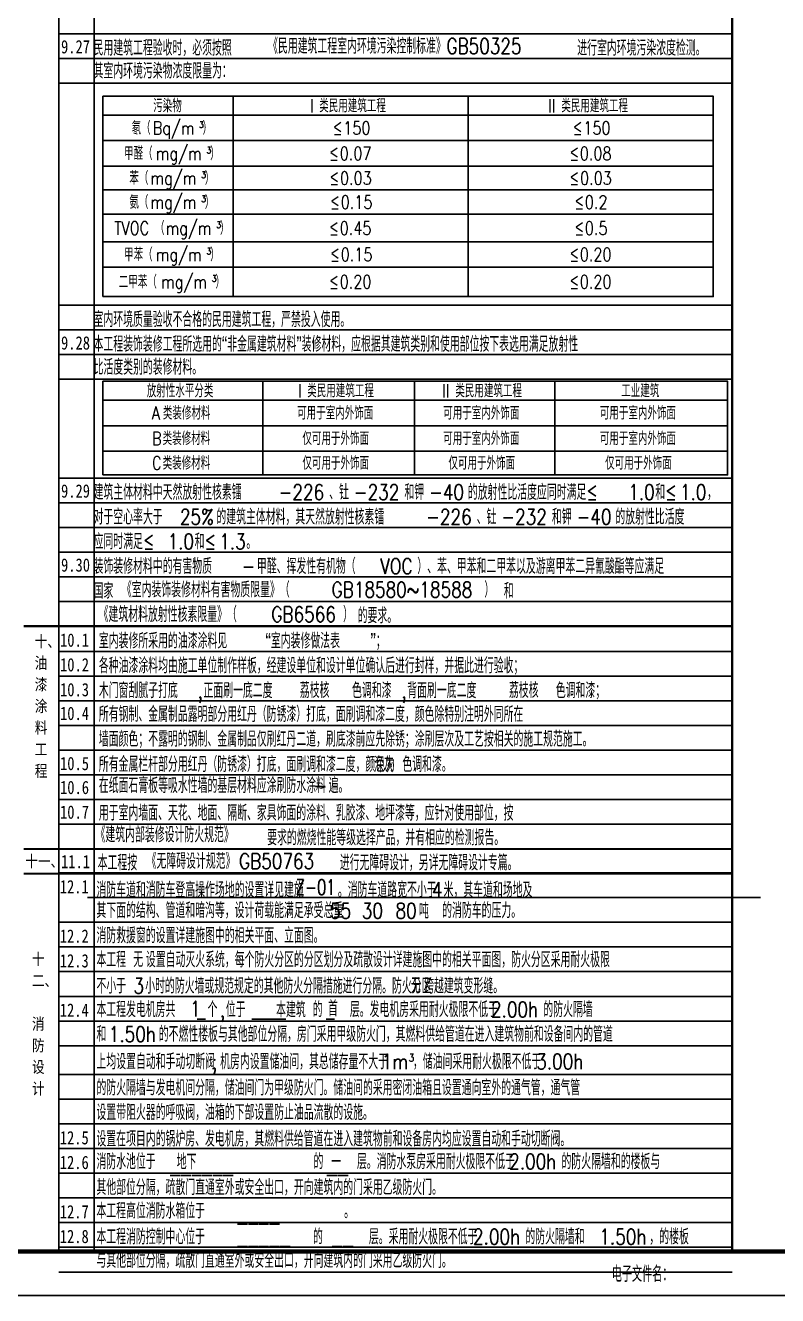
# Model space of a CAD drawing. Extents: x -1041549 to 749950, y -354245 to 17554.
# Drawn here: x -325577 to -308508, y -159958 to -131137 of the extents above; entities that cross this region are included whole.
import ezdxf

# ---------------------------------------------------------------- set-up
doc = ezdxf.new("R2010")
doc.units = 0
doc.header["$LTSCALE"] = 1000
doc.header["$MEASUREMENT"] = 0
doc.linetypes.add('CONTINOUS', pattern=[0])
for name, color, linetype in [('14', 1, 'Continuous'), ('PUB_TEXT', 7, 'Continuous'), ('PUB_TITLE', 4, 'Continuous'), ('text', 7, 'Continuous'), ('可选项', 6, 'Continuous'), ('辅助线', 8, 'CONTINOUS')]:
    doc.layers.add(name, color=color, linetype=linetype)
doc.styles.add('-黑体', font='simhei.ttf', dxfattribs={"width": 0.8})
doc.styles.add('_HZTXT', font='gs_txt.shx', dxfattribs={"width": 0.8, "bigfont": 'HZTXT.shx'})
doc.styles.add('hztxt', font='romand_pkpm', dxfattribs={"bigfont": 'gbcbig'})

# ---------------------------------------------------------------- blocks, each defined once
blk = doc.blocks.new('SDFGSDFGSDFGDSFG')
at = {"layer": '可选项', "style": 'hztxt', "width": 0.8}
for s, p in [('55', (418924, -23904)), ('30', (419646, -23904)), ('80', (420410, -23904)), ('吨', (420943, -23904)), ('吨', (420943, -23904)), ('吨', (420943, -23904))]:
    blk.add_text(s, height=350, dxfattribs=at).set_placement(p)
blk = doc.blocks.new('$titleblk$00000212')
at = {"layer": '14', "style": 'hztxt', "width": 0.85}
for s, p in [('电子文件名：', (-198.31, 0.78)), ('图纸版权属设计单位所有，未经许可，外人及外单位不得翻印复制作为其他工程之用。', (-124.17, 1.07))]:
    blk.add_text(s, height=3.6, rotation=359.9997, dxfattribs=at).set_placement(p)
blk = doc.blocks.new('A$Ce58e362c')
at = {"layer": 'PUB_TITLE', "xscale": 150, "yscale": 150, "zscale": 150}
blk.add_blockref('$titleblk$00000212', (29680, -76), dxfattribs=at)

msp = doc.modelspace()

# ---------------------------------------------------------------- linework, layer by layer
msp.add_lwpolyline([(-292440.3, -101558.4), (-373040.3, -101558.4), (-373040.3, -158958.4), (-292440.3, -158958.4)], close=True)
at = {"layer": 'PUB_TITLE'}
msp.add_lwpolyline([(-375540.3, -159958.4), (-291440.3, -159958.4), (-291440.3, -100558.4), (-375540.3, -100558.4)], close=True, dxfattribs=at)
msp.add_lwpolyline([(-375540.3, -159958.4), (-291440.3, -159958.4), (-291440.3, -100558.4), (-375540.3, -100558.4)], close=True, dxfattribs=at)
at = {"layer": 'PUB_TITLE', "const_width": 100}
msp.add_lwpolyline([(-373040.3, -158958.4), (-292440.3, -158958.4), (-292440.3, -101558.4), (-373040.3, -101558.4)], close=True, dxfattribs=at)
msp.add_lwpolyline([(-373040.3, -158958.4), (-292440.3, -158958.4), (-292440.3, -101558.4), (-373040.3, -101558.4)], close=True, dxfattribs=at)
at = {"layer": 'text', "color": 4}
for points in [[(-323817.8, -137289), (-309970.3, -137289), (-309970.3, -132743.1), (-323817.8, -132743.1)], [(-323817.8, -141335.9), (-309642.2, -141335.9), (-309642.2, -139210.1), (-323817.8, -139210.1)]]:
    msp.add_lwpolyline(points, close=True, dxfattribs=at)
for points in [[(-320865.8, -132743.1), (-320865.8, -137289)], [(-315531.1, -132743.1), (-315531.1, -137289)], [(-323817.8, -133177.1), (-309970.3, -133177.1)], [(-323817.8, -133752.6), (-309970.3, -133752.6)], [(-323817.8, -134332), (-309970.3, -134332)], [(-323817.8, -134868.9), (-309970.3, -134868.9)], [(-323817.8, -135423.4), (-309970.3, -135423.4)], [(-323817.8, -136050.3), (-309970.3, -136050.3)], [(-323817.8, -136624.1), (-309970.3, -136624.1)], [(-320191.1, -139210.1), (-320191.1, -141335.9)], [(-316748.9, -139210.1), (-316748.9, -141335.9)], [(-313562.3, -139210.1), (-313562.3, -141335.9)], [(-323817.8, -139644.1), (-309642.2, -139644.1)], [(-323817.8, -140219.6), (-309642.2, -140219.6)], [(-323817.8, -140799), (-309642.2, -140799)]]:
    msp.add_lwpolyline(points, dxfattribs=at)
at = {"layer": '辅助线'}
for p, q in [((-324815.3, -158958.4), (-324815.3, -102734.8)), ((-324015.3, -158958.4), (-324015.3, -102718.4)), ((-324815.3, -131327.7), (-309540.3, -131327.7)), ((-324815.3, -131887.7), (-309540.3, -131887.7)), ((-324815.3, -132447.7), (-309540.3, -132447.7)), ((-324815.3, -137487.7), (-309540.3, -137487.7)), ((-324815.3, -138047.7), (-309540.3, -138047.7)), ((-324815.3, -138607.7), (-309540.3, -138607.7)), ((-324815.3, -139167.7), (-309540.3, -139167.7)), ((-324815.3, -141407.7), (-309540.3, -141407.7)), ((-324815.3, -141967.7), (-309540.3, -141967.7)), ((-324815.3, -142527.7), (-309540.3, -142527.7)), ((-324815.3, -143087.7), (-309540.3, -143087.7)), ((-324815.3, -143647.7), (-309540.3, -143647.7)), ((-324815.3, -144207.7), (-309540.3, -144207.7)), ((-324815.3, -144767.7), (-309540.3, -144767.7)), ((-324815.3, -145344.1), (-309540.3, -145344.1)), ((-324815.3, -145904.1), (-309540.3, -145904.1)), ((-324815.3, -146464.1), (-309540.3, -146464.1)), ((-324815.3, -147024.1), (-309540.3, -147024.1)), ((-324815.3, -147584.1), (-309540.3, -147584.1)), ((-324815.3, -148144.1), (-309540.3, -148144.1)), ((-324815.3, -148704.1), (-309540.3, -148704.1)), ((-324815.3, -149264.1), (-309540.3, -149264.1)), ((-324815.3, -149824.1), (-309540.3, -149824.1)), ((-324815.3, -150368.3), (-309540.3, -150368.3)), ((-324815.3, -150384.1), (-309540.3, -150384.1)), ((-308892.7, -150928.3), (-324167.7, -150928.3)), ((-309540.3, -151488.3), (-324815.3, -151488.3)), ((-309540.3, -152048.3), (-324815.3, -152048.3)), ((-309540.3, -152608.3), (-324815.3, -152608.3)), ((-309540.3, -153168.3), (-324815.3, -153168.3)), ((-309540.3, -153728.3), (-324815.3, -153728.3)), ((-309540.3, -154288.3), (-324815.3, -154288.3)), ((-309540.3, -154943.3), (-324815.3, -154943.3)), ((-309540.3, -155503.3), (-324815.3, -155503.3)), ((-309540.3, -156063.3), (-324815.3, -156063.3)), ((-324815.3, -156063.3), (-309540.3, -156063.3)), ((-309540.3, -156063.3), (-324815.3, -156063.3)), ((-309540.3, -156623.3), (-324815.3, -156623.3)), ((-309540.3, -157183.3), (-324815.3, -157183.3)), ((-309540.3, -157743.3), (-324815.3, -157743.3)), ((-309540.3, -158303.3), (-324815.3, -158303.3)), ((-309540.3, -158863.3), (-324815.3, -158863.3)), ((-309540.3, -159423.3), (-324815.3, -159423.3))]:
    msp.add_line(p, q, dxfattribs=at)
at = {"layer": '辅助线', "const_width": 50}
for points in [[(-309540.3, -102718.4), (-309540.3, -158958.4)], [(-325615.3, -144767.7), (-309540.3, -144767.7)], [(-325615.3, -149824.1), (-309540.3, -149824.1)], [(-325615.3, -150384.1), (-309540.3, -150384.1)]]:
    msp.add_lwpolyline(points, dxfattribs=at)

# ---------------------------------------------------------------- block references
at = {"xscale": 0.6666666666666666, "yscale": 0.6666666666666666, "zscale": 0.6666666666666666}
msp.add_blockref('A$Ce58e362c', (-312226.9, -159675.5), dxfattribs=at)
at = {"layer": '可选项', "color": 4}
msp.add_blockref('SDFGSDFGSDFGDSFG', (-737587.8, -127498.4), dxfattribs=at)

# ---------------------------------------------------------------- texts
at = {"layer": 'PUB_TEXT', "style": 'hztxt', "width": 0.8}
for s, height, p in [('民用建筑工程验收时，必须按照', 350, (-324029.9, -131823.5)), ('进行室内环境污染浓度检测。', 350, (-313054.8, -131823.5)), ('其室内环境污染物浓度限量为：', 350, (-324029.9, -132345.6)), ('室内环境质量验收不合格的民用建筑工程，严禁投入使用。', 350, (-324029.9, -137983.5)), ('本工程装饰装修工程所选用的“非金属建筑材料”装修材料，应根据其建筑类别和使用部位按下表选用满足放射性', 350, (-324029.9, -138543.5)), ('比活度类别的装修材料。', 350, (-324029.9, -139065.6)), ('建筑主体材料中天然放射性核素镭', 350, (-324029.9, -141903.5)), ('-226', 350, (-319829.9, -141903.5)), ('、钍', 350, (-318683.3, -141903.5)), ('-232', 350, (-318123.3, -141903.5)), ('和钾', 350, (-316976.6, -141903.5)), ('-40', 350, (-316416.6, -141903.5)), ('的放射性比活度应同时满足≤', 350, (-315536.6, -141903.5)), ('1.0', 350, (-311896.6, -141903.5)), ('和≤', 350, (-311283.3, -141903.5)), ('1.0', 350, (-310723.3, -141903.5)), ('，', 350, (-310109.9, -141903.5)), ('对于空心率大于', 350, (-324029.9, -142463.5)), ('的建筑主体材料，其天然放射性核素镭', 350, (-321243.3, -142463.5)), ('、钍', 350, (-315336.6, -142463.5)), ('和钾', 350, (-313629.9, -142463.5)), ('的放射性比活度', 350, (-312189.9, -142463.5)), ('25%', 350, (-322069.9, -142463.5)), ('-226', 350, (-316483.3, -142463.5)), ('-232', 350, (-314776.6, -142463.5)), ('-40', 350, (-313069.9, -142463.5)), ('应同时满足≤', 350, (-324029.9, -143023.5)), ('和≤', 350, (-321736.6, -143023.5)), ('1.0', 350, (-322349.9, -143023.5)), ('1.3', 350, (-321176.6, -143023.5)), ('。', 350, (-320563.3, -143023.5)), ('装饰装修材料中的有害物质', 350, (-324029.9, -143583.5)), ('甲醛、挥发性有机物（', 350, (-320323.3, -143583.5)), ('VOC', 350, (-317523.3, -143583.5)), ('）、苯、甲苯和二甲苯以及游离甲苯二异氰酸酯等应满足', 350, (-316683.3, -143583.5)), ('-', 350, (-320669.9, -143583.5)), ('国家', 350, (-324029.9, -144143.5)), ('和', 350, (-314721.6, -144143.5)), ('的要求。', 350, (-318037.3, -144703.5)), ('室内装修所采用的油漆涂料见', 350, (-323909.7, -145277.6)), ('“室内装修做法表', 350, (-320128.6, -145277.6)), ('”；', 350, (-317747.5, -145277.6)), ('各种油漆涂料均由施工单位制作样板，经建设单位和设计单位确认后进行封样，并据此进行验收；', 350, (-323909.7, -145837.6)), ('木门窗刮腻子打底', 350, (-323909.7, -146403)), ('正面刷一底二度', 350, (-321536.4, -146403)), ('色调和漆', 350, (-318165.4, -146403)), ('背面刷一底二度', 350, (-316912, -146403)), ('色调和漆；', 350, (-313541, -146403)), (',', 350, (-321669.7, -146403)), (',', 350, (-317045.4, -146403)), ('所有钢制、金属制品露明部分用红丹（防锈漆）打底，面刷调和漆二度，颜色除特别注明外同所在', 350, (-323909.7, -146941.2)), ('墙面颜色；不露明的钢制、金属制品仅刷红丹二道，刷底漆前应先除锈；涂刷层次及工艺按相关的施工规范施工。', 350, (-323909.7, -147504.8)), ('所有金属栏杆部分用红丹（防锈漆）打底，面刷调和漆二度，颜色为', 350, (-323909.7, -148077.8)), ('色调和漆。', 350, (-317023.5, -148077.8)), ('在纸面石膏板等吸水性墙的基层材料应涂刷防水涂料', 350, (-323909.7, -148557.2)), ('-', 350, (-319042, -148557.2)), ('遍。', 350, (-318695.3, -148557.2)), ('用于室内墙面、天花、地面、隔断、家具饰面的涂料、乳胶漆、地坪漆等，应针对使用部位，按', 350, (-323909.7, -149181.4)), ('要求的燃烧性能等级选择产品，并有相应的检测报告。', 350, (-320090, -149741.4)), ('本工程按', 350, (-323936.6, -150310)), ('进行无障碍设计，另详无障碍设计专篇。', 350, (-318442.4, -150310)), ('消防车道和消防车登高操作场地的设置详见建施', 350, (-323964.7, -150926.3)), ('。消防车道路宽不小于', 350, (-318485.9, -150926.3)), ('4', 350, (-316354.6, -150926.3)), ('米，其车道和场地及', 350, (-316087.9, -150926.3)), ('其下面的结构、管道和暗沟等，设计荷载能满足承受总重', 350, (-323964.7, -151394.7)), ('的消防车的压力。', 350, (-316120.3, -151394.7)), ('消防救援窗的设置详建施图中的相关平面、立面图。', 350, (-323964.7, -151962.7)), ('本工程', 350, (-323964.7, -152509.6)), ('设置自动灭火系统，每个防火分区的分区划分及疏散设计详建施图中的相关平面图，防火分区采用耐火极限', 350, (-322842.5, -152509.6)), ('不小于', 350, (-323964.7, -153106)), ('小时的防火墙或规范规定的其他防火分隔措施进行分隔。防火分区', 350, (-322858.1, -153106)), ('跨越建筑变形缝。', 350, (-316529, -153106)), ('3', 350, (-323124.7, -153106)), ('本工程发电机房共', 350, (-323964.7, -153641.1)), ('个', 350, (-321442.5, -153641.1)), ('位于', 350, (-321029.2, -153641.1)), ('的', 350, (-319058.2, -153641.1)), ('层。发电机房采用耐火极限不低于', 350, (-318213.7, -153641.1)), ('2.00h', 350, (-315011.2, -153641.1)), ('的防火隔墙', 350, (-313824.5, -153641.1)), (',', 350, (-321162.5, -153641.1)), ('和', 350, (-323964.7, -154201.1)), ('1.50h', 350, (-323684.7, -154201.1)), ('的不燃性楼板与其他部位分隔，房门采用甲级防火门，其燃料供给管道在进入建筑物前和设备间内的管道', 350, (-322551.4, -154201.1)), ('上均设置自动和手动切断阀', 350, (-323964.7, -154823.6)), ('机房内设置储油间，其总储存量不大于', 350, (-321157.1, -154823.6)), ('1m', 350, (-317490, -154823.6)), ('3', 175, (-316876.6, -154648.6)), ('，储油间采用耐火极限不低于', 350, (-316783.3, -154823.6)), ('3.00h', 350, (-313984.7, -154823.6)), (';', 350, (-321343.8, -154823.6)), ('的防火隔墙与发电机间分隔，储油间门为甲级防火门。储油间的采用密闭油箱且设置通向室外的通气管，通气管', 350, (-323964.7, -155416.1)), ('设置带阻火器的呼吸阀，油箱的下部设置防止油品流散的设施。', 350, (-323964.7, -155976.1)), ('设置在项目内的锅炉房、发电机房，其燃料供给管道在进入建筑物前和设备房内均应设置自动和手动切断阀。', 350, (-323964.7, -156576.1)), ('消防水池位于', 350, (-323964.7, -157091)), ('的', 350, (-319039.4, -157091)), ('层。消防水泵房采用耐火极限不低于', 350, (-318053.9, -157091)), ('2.00h', 350, (-314598.9, -157091)), ('的防火隔墙和的楼板与', 350, (-313412.3, -157091)), ('其他部位分隔，疏散门直通室外或安全出口，开向建筑内的门采用乙级防火门。', 350, (-323964.7, -157677)), ('本工程高位消防水箱位于', 350, (-323964.7, -158211)), ('。', 350, (-318344.9, -158211)), ('本工程消防控制中心位于', 350, (-323964.7, -158797.3)), ('的', 350, (-319050.4, -158797.3)), ('层。采用耐火极限不低于', 350, (-317782.7, -158797.3)), ('2.00h', 350, (-315418.7, -158797.3)), ('的防火隔墙和', 350, (-314232, -158797.3)), ('1.50h', 350, (-312552, -158797.3)), ('，的楼板', 350, (-311418.7, -158797.3)), ('与其他部位分隔，疏散门直通室外或安全出口，开向建筑内的门采用乙级防火门。', 350, (-323964.7, -159331))]:
    msp.add_text(s, height=height, dxfattribs=at).set_placement(p)
at = {"layer": 'text', "color": 4, "style": 'hztxt'}
for s, height, width, p in [('《民用建筑工程室内环境污染控制标准》', 350, 0.8, (-320069.9, -131780.6)), ('GB50325', 350, 0.8, (-316022.6, -131780.6)), ('污染物', 300, 0.8, (-322676.3, -133110.1)), ('I', 300, 0.8, (-319121.9, -133110.1)), ('类民用建筑工程', 300, 0.8, (-318909.6, -133110.1)), ('II', 300, 0.8, (-313719.9, -133110.1)), ('类民用建筑工程', 300, 0.8, (-313416.1, -133110.1)), ('氡（', 300, 0.8, (-323166.4, -133614.8)), ('Bq/m', 300, 0.8, (-322686.4, -133614.8)), ('3', 150, 0.8, (-321635, -133464.8)), ('）', 300, 0.8, (-321555, -133614.8)), ('≤', 300, 0.8, (-318604.2, -133614.8)), ('150', 300, 0.8, (-318364.2, -133614.8)), ('≤', 300, 0.8, (-313156.4, -133614.8)), ('150', 300, 0.8, (-312916.4, -133614.8)), ('甲醛（', 300, 0.8, (-323337.8, -134192.3)), ('mg/m', 300, 0.8, (-322617.8, -134192.3)), ('3', 150, 0.8, (-321463.5, -134042.3)), ('）', 300, 0.8, (-321383.5, -134192.3)), ('≤', 300, 0.8, (-318684.2, -134192.3)), ('0.07', 300, 0.8, (-318444.2, -134192.3)), ('≤', 300, 0.8, (-313236.4, -134192.3)), ('0.08', 300, 0.8, (-312996.4, -134192.3)), ('苯（', 300, 0.8, (-323217.8, -134750.4)), ('mg/m', 300, 0.8, (-322737.8, -134750.4)), ('3', 150, 0.8, (-321583.5, -134600.4)), ('）', 300, 0.8, (-321503.5, -134750.4)), ('≤', 300, 0.8, (-318678.4, -134750.4)), ('0.03', 300, 0.8, (-318438.4, -134750.4)), ('≤', 300, 0.8, (-313230.7, -134750.4)), ('0.03', 300, 0.8, (-312990.7, -134750.4)), ('氨（', 300, 0.8, (-323217.8, -135296.1)), ('mg/m', 300, 0.8, (-322737.8, -135296.1)), ('3', 150, 0.8, (-321583.5, -135146.1)), ('）', 300, 0.8, (-321503.5, -135296.1)), ('≤', 300, 0.8, (-318661.3, -135296.1)), ('0.15', 300, 0.8, (-318421.3, -135296.1)), ('≤', 300, 0.8, (-313122.1, -135296.1)), ('0.2', 300, 0.8, (-312882.1, -135296.1)), ('TVOC', 300, 0.8, (-323560.7, -135886.8)), ('（', 300, 0.8, (-322635, -135886.8)), ('mg/m', 300, 0.8, (-322395, -135886.8)), ('3', 150, 0.8, (-321240.7, -135736.8)), ('）', 300, 0.8, (-321160.7, -135886.8)), ('≤', 300, 0.8, (-318684.2, -135886.8)), ('0.45', 300, 0.8, (-318444.2, -135886.8)), ('≤', 300, 0.8, (-313122.1, -135886.8)), ('0.5', 300, 0.8, (-312882.1, -135886.8)), ('甲苯（', 300, 0.8, (-323337.8, -136487.2)), ('mg/m', 300, 0.8, (-322617.8, -136487.2)), ('3', 150, 0.8, (-321463.5, -136337.2)), ('）', 300, 0.8, (-321383.5, -136487.2)), ('≤', 300, 0.8, (-318661.3, -136487.2)), ('0.15', 300, 0.8, (-318421.3, -136487.2)), ('≤', 300, 0.8, (-313236.4, -136487.2)), ('0.20', 300, 0.8, (-312996.4, -136487.2)), ('二甲苯（', 300, 0.8, (-323457.8, -137106.5)), ('mg/m', 300, 0.8, (-322497.8, -137106.5)), ('3', 150, 0.8, (-321343.5, -136956.5)), ('）', 300, 0.8, (-321263.5, -137106.5)), ('≤', 300, 0.8, (-318684.2, -137106.5)), ('0.20', 300, 0.8, (-318444.2, -137106.5)), ('≤', 300, 0.8, (-313236.4, -137106.5)), ('0.20', 300, 0.8, (-312996.4, -137106.5)), ('放射性水平分类', 300, 0.8, (-322822.7, -139577.1)), ('I', 300, 0.8, (-319393.5, -139577.1)), ('类民用建筑工程', 300, 0.8, (-319181.1, -139577.1)), ('II', 300, 0.8, (-316124.8, -139577.1)), ('类民用建筑工程', 300, 0.8, (-315821, -139577.1)), ('工业建筑', 300, 0.8, (-312056.7, -139577.1)), ('A', 300, 0.8, (-322708.4, -140081.8)), ('类装修材料', 300, 0.8, (-322457, -140081.8)), ('可用于室内外饰面', 300, 0.8, (-319410.2, -140081.8)), ('可用于室内外饰面', 300, 0.8, (-316095.8, -140081.8)), ('可用于室内外饰面', 300, 0.8, (-312542.4, -140081.8)), ('类装修材料', 300, 0.8, (-322462.7, -140659.3)), ('仅可用于外饰面', 300, 0.8, (-319291.1, -140659.3)), ('可用于室内外饰面', 300, 0.8, (-316095.8, -140659.3)), ('可用于室内外饰面', 300, 0.8, (-312542.4, -140659.3)), ('B', 300, 0.8, (-322702.7, -140659.3)), ('C', 300, 0.8, (-322702.7, -141217.5)), ('类装修材料', 300, 0.8, (-322462.7, -141217.5)), ('仅可用于外饰面', 300, 0.8, (-319291.1, -141217.5)), ('仅可用于外饰面', 300, 0.8, (-315976.7, -141217.5)), ('仅可用于外饰面', 300, 0.8, (-312423.3, -141217.5)), ('《室内装饰装修材料有害物质限量》（', 350, 0.8, (-323387.7, -144115.7)), ('GB18580~18588', 350, 0.8, (-318627.7, -144115.7)), ('《建筑材料放射性核素限量》（', 350, 0.8, (-323915.4, -144675.7)), ('GB6566', 350, 0.8, (-319995.4, -144675.7)), ('荔枝核', 350, 0.8, (-319349.6, -146397.2)), ('荔枝核', 350, 0.8, (-314604.5, -146397.2)), ('深灰', 350, 0.8, (-317663.5, -148085.3)), ('《建筑内部装修设计防火规范》', 350, 0.8, (-323985, -149675)), ('《无障碍设计规范》', 350, 0.8, (-322826.9, -150276.1)), ('GB50763', 350, 0.8, (-320728.7, -150276.1)), ('Z-01', 350, 0.7, (-319443.9, -150867.1)), ('无', 350, 0.8, (-323128.4, -152506.2)), ('无', 350, 0.8, (-316827.8, -153098.8)), ('1', 350, 0.8, (-321841.7, -153624.8)), ('本建筑', 350, 0.8, (-319888.9, -153646.7)), ('首', 350, 0.8, (-318709.6, -153619.3)), ('地下', 350, 0.8, (-322142.5, -157096.1)), ('一', 350, 0.8, (-318636.9, -157096.1))]:
    msp.add_text(s, height=height, dxfattribs=dict(at, width=width)).set_placement(p)
at = {"layer": 'text', "style": '-黑体', "width": 0.8}
for s, height, p in [('9.27', 301.69, (-324767.7, -131772)), ('9.28', 301.69, (-324767.7, -138492)), ('9.29', 301.69, (-324767.7, -141852)), ('9.30', 301.69, (-324767.7, -143532)), ('十、', 262.87, (-325364.8, -145244.6)), ('10.1', 301.69, (-324790, -145234.9)), ('油', 262.9, (-325364.8, -145734.6)), ('10.2', 301.69, (-324790, -145794.9)), ('漆', 262.9, (-325364.8, -146224.6)), ('10.3', 301.69, (-324790, -146360.2)), ('涂', 262.9, (-325364.8, -146714.6)), ('10.4', 301.69, (-324790, -146898.5)), ('料', 262.9, (-325364.8, -147204.6)), ('工', 262.9, (-325364.8, -147694.6)), ('10.5', 301.69, (-324790, -148035.1)), ('程', 262.9, (-325364.8, -148184.6)), ('10.6', 301.69, (-324790, -148578.7)), ('10.7', 301.69, (-324790, -149138.7)), ('十一、', 262.87, (-325578.8, -150234)), ('11.1', 301.69, (-324767.8, -150260)), ('12.1', 301.69, (-324796, -150832)), ('12.2', 301.69, (-324796, -151952)), ('十', 262.9, (-325427.8, -152452.5)), ('12.3', 301.69, (-324796, -152512)), ('二、', 262.87, (-325427.8, -152942.5)), ('12.4', 301.69, (-324796, -153632)), ('消', 262.9, (-325427.8, -153922.5)), ('防', 262.9, (-325427.8, -154412.5)), ('设', 262.9, (-325427.8, -154902.5)), ('计', 262.9, (-325427.8, -155392.5)), ('12.5', 301.69, (-324796, -156527)), ('12.6', 301.69, (-324796, -157087)), ('12.7', 301.69, (-324796, -158207)), ('12.8', 301.69, (-324796, -158767))]:
    msp.add_text(s, height=height, dxfattribs=at).set_placement(p)
at = {"layer": 'text', "color": 6, "width": 0.8}
for s, height, style, p in [('）', 350, 'hztxt', (-315161, -144115.7)), ('）', 350, 'hztxt', (-318368.7, -144675.7)), ('_', 350, 'hztxt', (-321682, -153651.9)), ('____', 350, 'hztxt', (-320435.6, -153651.9)), ('_', 350, 'hztxt', (-318752.6, -153651.9)), ('______', 400, '_HZTXT', (-322287.6, -157133.9)), ('__', 400, '_HZTXT', (-318733.1, -157133.9)), ('____', 400, '_HZTXT', (-320762.6, -158241)), ('_____', 400, '_HZTXT', (-320762.6, -158747.2)), ('__', 400, '_HZTXT', (-318613.1, -158747.2))]:
    msp.add_text(s, height=height, dxfattribs=dict(at, style=style)).set_placement(p)

doc.saveas('drawing.dxf')
